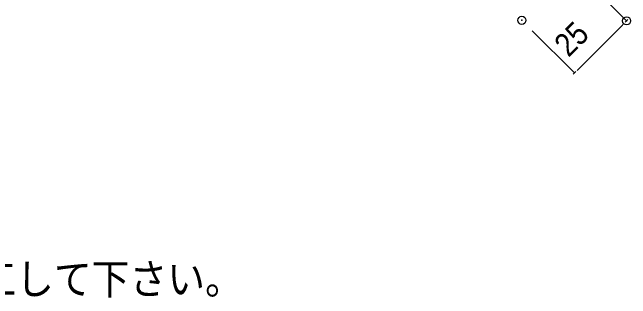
# Model space of a CAD drawing. Units: millimetres, scale not verified. Extents: x -1200 to 1200, y -500 to 500.
# Drawn here: x 404.02 to 445.98, y -432 to -412.58 of the extents above; entities that cross this region are included whole.
import ezdxf
from ezdxf.enums import TextEntityAlignment as Align

# ---------------------------------------------------------------- set-up
doc = ezdxf.new("R2010")
doc.units = ezdxf.units.MM
doc.header["$LTSCALE"] = 1.1
doc.header["$PDMODE"] = 32
doc.header["$PDSIZE"] = 0.55
for name, color, linetype, lineweight in [('0-0_一般', 7, 'Continuous', 9), ('0-1_0', 7, 'Continuous', 9), ('0-3_寸法', 7, 'Continuous', 9)]:
    doc.layers.add(name, color=color, linetype=linetype, lineweight=lineweight)
doc.layers.add('0-A_Defpoints', color=7, linetype='Continuous')
doc.styles.add('Osaka', font='')
doc.styles.add('ＭＳ ゴシック', font='')
doc.styles.get('Osaka').set_extended_font_data('Osaka')
doc.styles.get('ＭＳ ゴシック').set_extended_font_data('MS Gothic')

# ---------------------------------------------------------------- blocks, each defined once
blk = doc.blocks.new('_DOT')
at = {"layer": '0-1_0'}
for p, q in [((-2.5, 0), (-5, 0)), ((-1.25, 0), (1.25, 0))]:
    blk.add_line(p, q, dxfattribs=at)

msp = doc.modelspace()

# ---------------------------------------------------------------- linework, layer by layer
at = {"layer": '0-3_寸法'}
for p, q in [((442.844, -410.292), (445.708, -413.156)), ((442.527, -416.337), (445.354, -413.51)), ((439.309, -413.827), (442.173, -416.692))]:
    msp.add_line(p, q, dxfattribs=at)
at = {"layer": '0-A_Defpoints'}
for p in [(438.602, -413.12), (445.708, -413.156)]:
    msp.add_point(p, dxfattribs=at)

# ---------------------------------------------------------------- block references
at = {"layer": '0-3_寸法', "xscale": 0.1001489, "yscale": 0.1001489}
for p, rotation in [((445.708, -413.156), 45), ((442.173, -416.692), 225)]:
    msp.add_blockref('_DOT', p, dxfattribs=dict(at, rotation=rotation))

# ---------------------------------------------------------------- texts
at = {"layer": '0-0_一般', "style": 'ＭＳ ゴシック', "width": 0.9}
msp.add_text('別紙施工マニュアルを厳守して施工して下さい。', height=2.089, dxfattribs=at).set_placement((363.239, -432.338), align=Align.BOTTOM_LEFT)
at = {"layer": '0-3_寸法', "style": 'Osaka', "width": 0.9}
msp.add_text('25', height=1.576, rotation=45, dxfattribs=at).set_placement((442.107, -416.015), align=Align.BOTTOM_LEFT)

doc.saveas('drawing.dxf')
